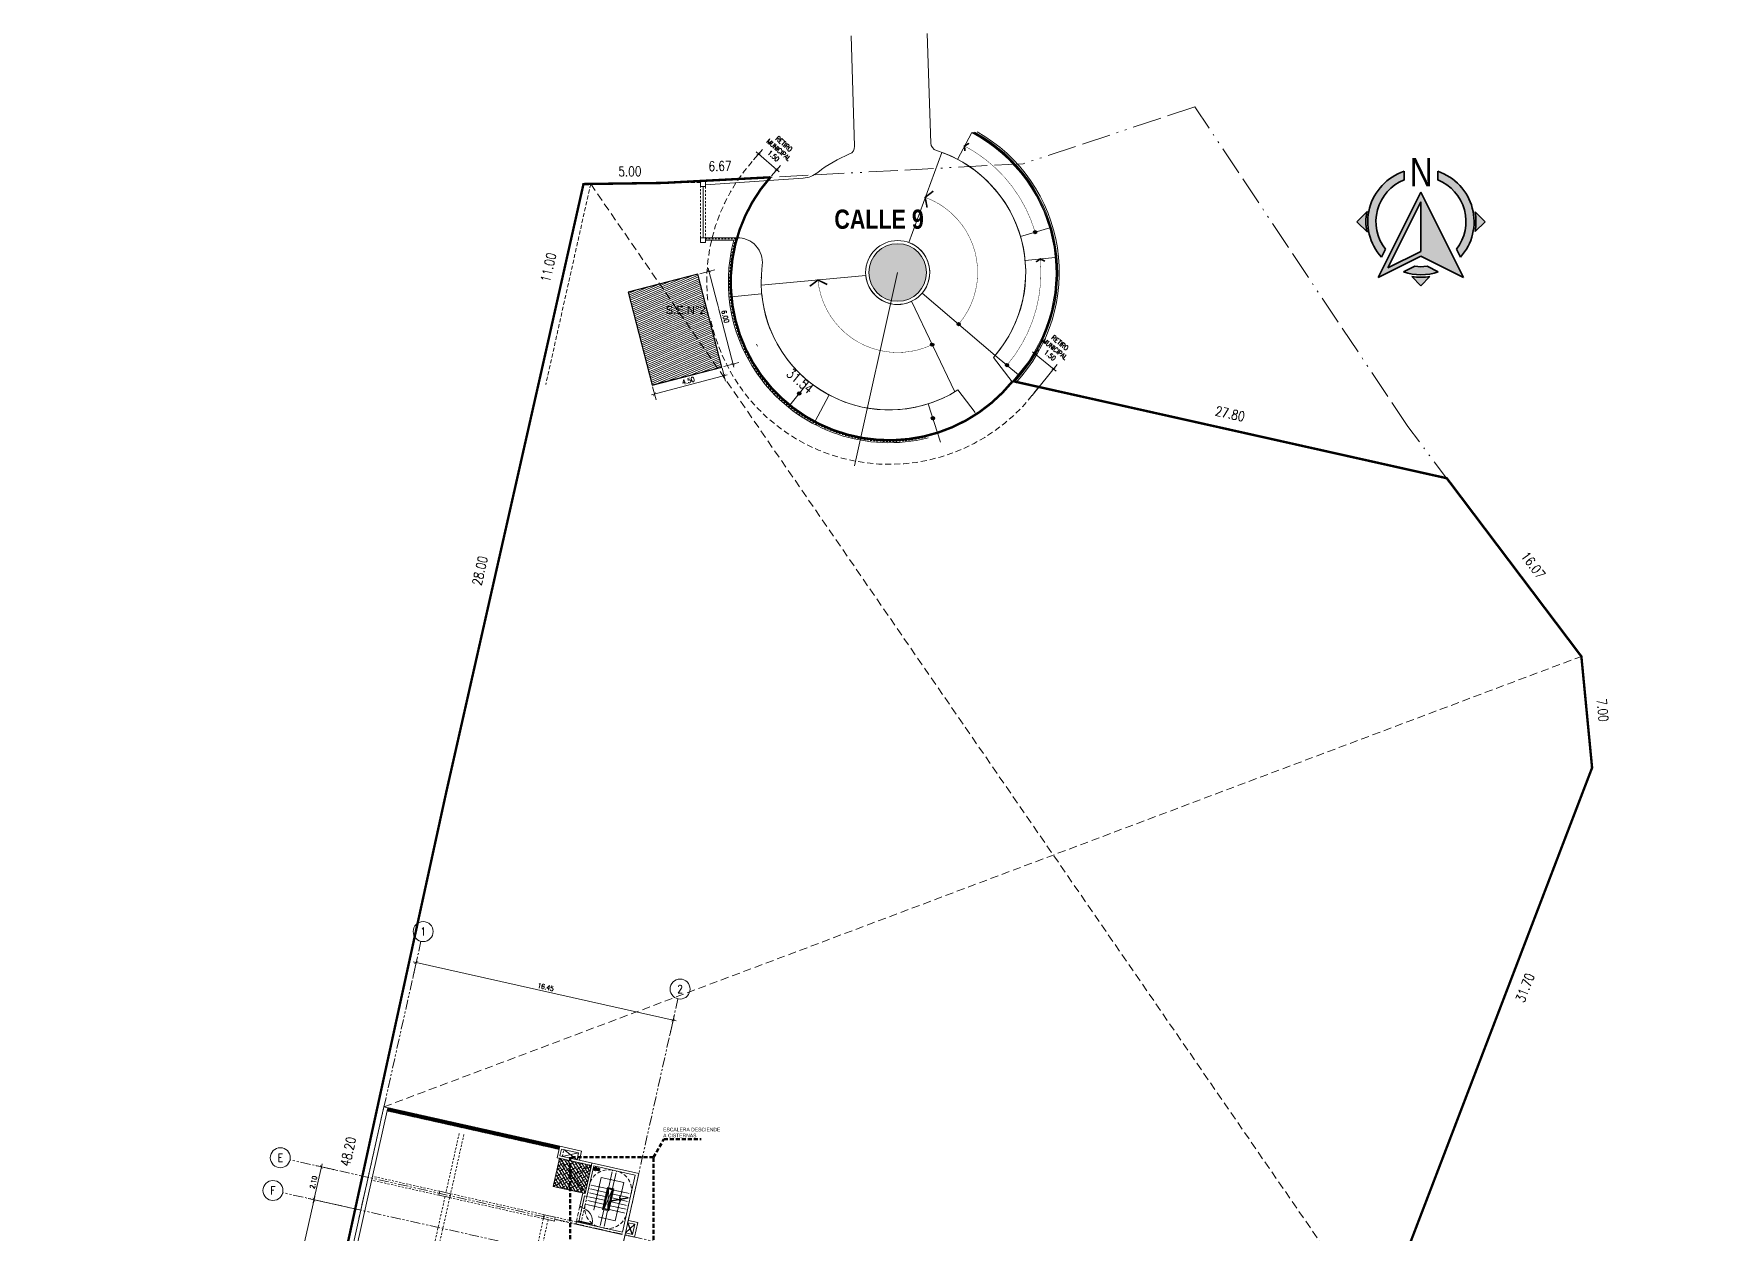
# Model space of a CAD drawing. Header units: inches. Extents: x 0 to 766, y -245 to 236.
# Drawn here: x 174.6 to 279.2, y 149.9 to 225 of the extents above; entities that cross this region are included whole.
import ezdxf
from ezdxf.enums import TextEntityAlignment as Align

# ---------------------------------------------------------------- set-up
doc = ezdxf.new("R2010")
doc.units = ezdxf.units.IN
doc.header["$MEASUREMENT"] = 0
doc.set_wipeout_variables(frame=1)
for name, pattern in [('ACAD_ISO13W100', [36, 12, -3, 12, -3, 0, -3, 0, -3]), ('HIDDEN', [0.375, 0.25, -0.125]), ('HIDDEN2', [0.1875, 0.125, -0.0625]), ('PHANTOM', [2.5, 1.25, -0.25, 0.25, -0.25, 0.25, -0.25])]:
    doc.linetypes.add(name, pattern=pattern)
doc.layers.get('DEFPOINTS').update_dxf_attribs({"color": 251, "lineweight": 9})
for name, color, linetype, lineweight in [('01-detalle', 251, 'Continuous', 9), ('0_MURO DE CERRAMIENTO PROVISIONAL', 251, 'Continuous', 9), ('A-BARANDAS', 251, 'Continuous', 9), ('A-COTAS INT', 251, 'Continuous', 9), ('A-ESTRUCTURA-PLACAS', 251, 'Continuous', 9), ('A-ESTRUCTURA-VIGAS', 251, 'HIDDEN2', 9), ('A-HATCH', 251, 'Continuous', 9), ('A-LINEAS', 251, 'Continuous', 9), ('A-MURO BAJO', 251, 'Continuous', 9), ('A-MUROS', 251, 'Continuous', 9), ('A-PROYECCIONES', 251, 'HIDDEN', 9), ('A-PUERTAS', 251, 'Continuous', 9), ('A_20_Barandas', 251, 'Continuous', 9), ('A_50_Proyecciones', 251, 'HIDDEN2', 9), ('A_50_Simbologia', 251, 'Continuous', 9), ('COTAS-EXTER', 251, 'Continuous', 9), ('DLP_ETAPAS', 251, 'Continuous', 9), ('DLP_MUROS', 251, 'Continuous', 9), ('DLP_PROYECCIONES', 251, 'HIDDEN', 9), ('EJES', 251, 'PHANTOM', 9), ('L4 Linea mediana', 251, 'Continuous', 9), ('MQ.TEXTOS GENERALES', 251, 'Continuous', 9), ('MURO-BAJO', 251, 'Continuous', 9), ('OBS CISSAC', 251, 'Continuous', 9), ('TITULOS', 251, 'Continuous', 9), ('VEGETACION', 251, 'Continuous', 9), ('Wall 9 inch', 251, 'Continuous', 9)]:
    doc.layers.add(name, color=color, linetype=linetype, lineweight=lineweight)
doc.styles.add('2000-TITULO', font='arialbd.ttf', dxfattribs={"width": 0.8, "height": 8})
doc.styles.add('CUADROS', font='arial.ttf', dxfattribs={"height": 2})
doc.styles.add('DIM', font='arial.ttf', dxfattribs={"width": 0.8})
doc.styles.add('ROMANS', font='romans.shx', dxfattribs={"width": 0.8})
doc.styles.get("Standard").update_dxf_attribs({"font": 'arial.ttf'})
doc.styles.add('TXT_COTAS', font='romans.shx', dxfattribs={"width": 0.8})
doc.dimstyles.new('DLP-COTA 200', dxfattribs={"dimtxt": 0.3, "dimasz": 0.2, "dimexe": 0.36, "dimexo": 0.12, "dimgap": 0.12, "dimtad": 1, "dimzin": 0, "dimdsep": 46, "dimtxsty": 'TXT_COTAS', "dimblk": 'ARCHTICK', "dimcen": 0.18, "dimdle": 0.2, "dimclrd": 256, "dimclre": 256, "dimclrt": 2, "dimadec": 0, "dimazin": 0, "dimtfac": 1, "dimtix": 1, "dimtofl": 0, "dimtmove": 2, "dimatfit": 3, "dimfxl": 0.36, "dimtolj": 1, "dimtzin": 0, "dimlwd": 9, "dimlwe": 9, "dimarcsym": 0})

# ---------------------------------------------------------------- blocks, each defined once
blk = doc.blocks.new('_ArchTick')
at = {"color": 0, "linetype": 'ByBlock', "const_width": 0.15}
blk.add_lwpolyline([(-0.5, -0.5), (0.5, 0.5)], dxfattribs=at)
blk = doc.blocks.new('*D233')
at = {"layer": 'COTAS-EXTER', "lineweight": 9, "transparency": 16777216}
for p, q in [((-30.77, 54.41), (-30.5, 55.62)), ((-14.33, 51.63), (-30.77, 55.31)), ((-14.72, 50.81), (-14.45, 52.02))]:
    blk.add_line(p, q, dxfattribs=at)
at = {"layer": 'DEFPOINTS', "color": 0, "transparency": 16777216}
for p in [(-30.58, 55.27), (-30.79, 54.29), (-14.74, 50.7, 0)]:
    blk.add_point(p, dxfattribs=at)
at = {"layer": 'COTAS-EXTER', "lineweight": 9, "transparency": 16777216, "xscale": 0.2, "yscale": 0.2, "zscale": 0.2}
for p, rotation in [((-30.58, 55.27), 167.3825622560071), ((-14.52, 51.67), 347.3825622560071)]:
    blk.add_blockref('_ArchTick', p, dxfattribs=dict(at, rotation=rotation))
at = {"layer": 'COTAS-EXTER', "color": 2, "transparency": 16777216, "insert": (-22.49, 53.73), "char_height": 0.3, "attachment_point": 5, "rotation": 347.3826, "style": 'TXT_COTAS'}
blk.add_mtext('\\A1;16.45', dxfattribs=at)
blk = doc.blocks.new('*D237')
at = {"layer": 'COTAS-EXTER', "lineweight": 9, "transparency": 16777216}
for p, q in [((-47.94, -8.59), (-36.92, 40.64)), ((-34.15, 39.81), (-37.32, 40.52)), ((-47.04, -8.59), (-48.25, -8.32))]:
    blk.add_line(p, q, dxfattribs=at)
at = {"layer": 'DEFPOINTS', "color": 0, "transparency": 16777216}
for p in [(-36.97, 40.44), (-34.04, 39.79, 0), (-46.92, -8.62, 0)]:
    blk.add_point(p, dxfattribs=at)
at = {"layer": 'COTAS-EXTER', "lineweight": 9, "transparency": 16777216, "xscale": 0.2, "yscale": 0.2, "zscale": 0.2}
for p, rotation in [((-36.97, 40.44), 77.38288257497175), ((-47.9, -8.4), 257.3828825749717)]:
    blk.add_blockref('_ArchTick', p, dxfattribs=dict(at, rotation=rotation))
at = {"layer": 'COTAS-EXTER', "color": 2, "transparency": 16777216, "insert": (-42.7, 16.08), "char_height": 0.3, "attachment_point": 5, "rotation": 77.3829, "style": 'TXT_COTAS'}
blk.add_mtext('\\A1;50.05', dxfattribs=at)
blk = doc.blocks.new('*D238')
at = {"layer": 'COTAS-EXTER', "lineweight": 9, "transparency": 16777216}
for p, q in [((-37.01, 40.25), (-36.46, 42.69)), ((-35.65, 42.3), (-36.86, 42.57)), ((-36.11, 40.25), (-37.32, 40.52))]:
    blk.add_line(p, q, dxfattribs=at)
at = {"layer": 'DEFPOINTS', "color": 0, "transparency": 16777216}
for p in [(-36.51, 42.49), (-35.53, 42.27, 0), (-35.99, 40.22, 0)]:
    blk.add_point(p, dxfattribs=at)
at = {"layer": 'COTAS-EXTER', "lineweight": 9, "transparency": 16777216, "xscale": 0.2, "yscale": 0.2, "zscale": 0.2}
for p, rotation in [((-36.51, 42.49), 77.38288257497175), ((-36.97, 40.44), 257.3828825749717)]:
    blk.add_blockref('_ArchTick', p, dxfattribs=dict(at, rotation=rotation))
at = {"layer": 'COTAS-EXTER', "color": 2, "transparency": 16777216, "insert": (-37, 41.53), "char_height": 0.3, "attachment_point": 5, "rotation": 77.3829, "style": 'TXT_COTAS'}
blk.add_mtext('\\A1;2.10', dxfattribs=at)
blk = doc.blocks.new('north symbol')
at = {"layer": 'Wall 9 inch', "lineweight": 35}
h = blk.add_hatch(color=251, dxfattribs=at)
h.paths.add_polyline_path([(-25302.92, 66618.28), (-25302.29, 66617.01, 0.539606), (-25305.91, 66630.75), (-25305.91, 66629.36, -0.497299)])
h.paths.add_polyline_path([(-25314.93, 66617.01), (-25314.3, 66618.28, -0.497299), (-25311.31, 66629.36), (-25311.31, 66630.75, 0.539606)])
h.paths.add_polyline_path([(-25317.27, 66624.25), (-25318.86, 66622.69), (-25317.27, 66621.13, -0.089257)])
h.paths.add_polyline_path([(-25315.44, 66613.76), (-25308.61, 66617.16), (-25301.78, 66613.76), (-25308.61, 66627.42)])
h.paths.add_polyline_path([(-25308.61, 66625.85), (-25308.61, 66617.94), (-25313.88, 66615.32)], flags=16)
h.paths.add_polyline_path([(-25298.36, 66622.69), (-25299.95, 66624.25, -0.089257), (-25299.95, 66621.13)])
h.paths.add_polyline_path([(-25305.83, 66614.66), (-25307.63, 66615.55, -0.068068), (-25309.59, 66615.55), (-25311.39, 66614.66, 0.168228)], flags=17)
h.paths.add_polyline_path([(-25308.61, 66612.44), (-25307.17, 66613.9, -0.081363), (-25310.05, 66613.9)])
for p, q in [((-25311.31, 66630.75), (-25311.31, 66629.36)), ((-25305.91, 66630.75), (-25305.91, 66629.36)), ((-25308.61, 66627.42), (-25315.44, 66613.76)), ((-25308.61, 66625.85), (-25313.88, 66615.32)), ((-25308.61, 66627.42), (-25301.78, 66613.76)), ((-25308.61, 66625.85), (-25308.61, 66617.94)), ((-25318.86, 66622.69), (-25317.17, 66624.35)), ((-25298.36, 66622.69), (-25299.95, 66624.25)), ((-25318.86, 66622.69), (-25317.17, 66621.03)), ((-25308.61, 66622.59), (-25308.61, 66622.78)), ((-25298.36, 66622.69), (-25299.95, 66621.13)), ((-25314.3, 66618.28), (-25314.93, 66617.01)), ((-25308.61, 66617.94), (-25313.88, 66615.32)), ((-25302.92, 66618.28), (-25302.29, 66617.01)), ((-25308.61, 66617.16), (-25315.44, 66613.76)), ((-25309.59, 66615.55), (-25311.39, 66614.66)), ((-25308.61, 66617.16), (-25301.78, 66613.76)), ((-25307.63, 66615.55), (-25305.83, 66614.66)), ((-25308.61, 66612.44), (-25310.05, 66613.9)), ((-25308.61, 66612.44), (-25307.17, 66613.9))]:
    blk.add_line(p, q, dxfattribs=at)
for radius, start, end in [(8.5, 108.5207, 221.9269), (7.2, 112.0243, 217.7887), (8.5, 318.0731, 71.4793), (7.2, 322.2113, 67.9757), (8.8, 169.799, 190.201), (8.8, 349.799, 10.201), (7.2, 262.212, 277.788), (8.5, 250.9013, 289.0987), (8.9, 260.697, 279.303)]:
    blk.add_arc((-25308.61, 66622.69), radius, start, end, dxfattribs=at)
at = {"layer": 'Wall 9 inch', "lineweight": 35, "insert": (-25310.38, 66632.86), "char_height": 4.5, "width": 3.4737, "attachment_point": 1, "style": 'DIM'}
blk.add_mtext('N', dxfattribs=at)
blk = doc.blocks.new('ROTONDA')
h = blk.add_hatch(color=251)
h.dxf.hatch_style = 1
edge = h.paths.add_edge_path()
edge.add_arc((8.59, 2.52), 0.1, 0, 360)
h = blk.add_hatch(color=251)
h.dxf.hatch_style = 1
edge = h.paths.add_edge_path()
edge.add_arc((3.81, -3.23), 0.1, 0, 360)
h = blk.add_hatch(color=251)
h.dxf.hatch_style = 1
edge = h.paths.add_edge_path()
edge.add_arc((2.16, -4.51), 0.1, 0, 360)
h = blk.add_hatch(color=251)
h.dxf.hatch_style = 1
edge = h.paths.add_edge_path()
edge.add_arc((6.83, -5.79), 0.1, 0, 360)
h = blk.add_hatch(color=251)
h.dxf.hatch_style = 1
edge = h.paths.add_edge_path()
edge.add_arc((-6.15, -7.56), 0.1, 0, 360)
h = blk.add_hatch(color=251)
h.dxf.hatch_style = 1
edge = h.paths.add_edge_path()
edge.add_arc((2.2, -9.11), 0.1, 0, 360)
at = {"layer": 'VEGETACION'}
h = blk.add_hatch(dxfattribs=at)
h.set_pattern_fill('AR-SAND', color=251, scale=0.002)
h.set_pattern_definition([(37.5, (-3757.8444, 504.76281), (-0.0032000626, 0.0978826475), [0, -0.077216, 0, -0.08636, 0, -0.08255]), (7.5, (-3757.8444, 504.76281), (0.0899046566, 0.14336502), [0, -0.041656, 0, -0.069596, 0, -0.02667]), (327.5, (-3757.90689, 504.76281), (0.158198474, 0.000287437), [0, -0.0254, 0, -0.09144, 0, -0.11938]), (317.5, (-3757.90689, 504.76281), (0.1527112905, 0.0445858647), [0, -0.0127, 0, -0.059944, 0, -0.06858])])
edge = h.paths.add_edge_path()
edge.add_arc((0, 0), 1.8, 0, 360)
at = {"color": 251}
for centre in [(8.59, 2.52), (3.81, -3.23), (2.16, -4.51), (6.83, -5.79), (-6.15, -7.56, 0), (2.2, -9.11, 0)]:
    blk.add_circle(centre, 0.1, dxfattribs=at)
at = {"layer": 'A_20_Barandas', "color": 251, "linetype": 'HIDDEN2', "ltscale": 0.5}
blk.add_line((-12.01, 2.1), (-10.14, 2.1), dxfattribs=at)
at = {"layer": 'A_20_Barandas', "color": 251}
for points in [[(7.29, -6.77, 0.491123), (4.71, 8.76)], [(7.32, -6.81, 0.489226), (4.8, 8.77)]]:
    blk.add_lwpolyline(points, format="xyb", dxfattribs=at)
at = {"layer": 'A_20_Barandas', "color": 251, "linetype": 'HIDDEN2', "ltscale": 0.5}
blk.add_arc((-0.53, -0.59, 0), 9.98, 164.3976, 283.7945, dxfattribs=at)
at = {"layer": 'A_50_Proyecciones', "color": 251}
blk.add_lwpolyline([(-12.01, 5.37), (-12.01, 2.17), (-12.31, 2.17), (-12.31, 5.37)], close=True, dxfattribs=at)
at = {"layer": 'A_50_Simbologia', "color": 251}
for p, q in [((-1.99, -0.19), (-8.53, -0.8)), ((-10.39, -1.52, 0), (-8.5, -1.34, 0)), ((3.57, -7.46), (0.86, -1.8)), ((2.92, -7.8, 0), (2.92, -7.8, 0))]:
    blk.add_line(p, q, dxfattribs=at)
for points in [[(4.63, 8.75), (3.74, 7.07)], [(5.25, 8.63), (5.25, 8.63)], [(-12.16, 2.17), (-12.16, 5.37)], [(7.68, 2.25), (9.5, 2.79)], [(7.96, 0.76), (9.85, 0.94)], [(6.1, -5.18), (7.55, -6.4)]]:
    blk.add_lwpolyline(points, dxfattribs=at)
blk.add_lwpolyline([(2.75, 7.51), (0.69, 1.88, -0.521658), (1.53, -1.29), (6.1, -5.18, 0.521656), (2.75, 7.51)], format="xyb", close=True, dxfattribs=at)
at = {"layer": 'A_50_Simbologia', "color": 251, "const_width": 0.1}
for points in [[(4.46, 8.08), (4.18, 7.91), (4.2, 7.59)], [(2.23, 5.09), (1.72, 4.7), (1.84, 4.06)], [(9.2, 0.71), (8.91, 0.85), (8.65, 0.66)], [(-4.4, -0.75), (-4.98, -0.47), (-5.49, -0.86)]]:
    blk.add_lwpolyline(points, dxfattribs=at)
at = {"layer": 'A_50_Simbologia', "color": 251, "const_width": 0.025}
for points in [[(4.18, 7.91, -0.202435), (8.59, 2.52, -0.202435)], [(1.72, 4.7, -0.521663), (3.81, -3.23, -0.521663)], [(6.83, -5.79, 0.202412), (8.91, 0.85, 0.202412)], [(2.16, -4.51, -0.521652), (-4.98, -0.47)]]:
    blk.add_lwpolyline(points, format="xyb", dxfattribs=at)
at = {"layer": 'A_50_Simbologia', "color": 251}
for points in [[(-1.99, -0.19, 0.521658), (0.86, -1.8, 0.761872)], [(-1.99, -0.19, 0.521658), (0.86, -1.8, 0)]]:
    blk.add_lwpolyline(points, format="xyb", dxfattribs=at)
at = {"layer": 'A_50_Simbologia', "color": 251, "elevation": 0}
for points in [[(-5.55, -6.82), (-6.74, -8.3)], [(-4.28, -7.65), (-5.18, -9.33)], [(1.91, -8.2), (2.68, -10.6)]]:
    blk.add_lwpolyline(points, dxfattribs=at)
at = {"layer": 'A_50_Simbologia', "color": 251}
for centre, radius, start, end in [((0, 0), 2, 185.3771, 295.5737), ((-0.53, -0.59, 0), 8, 185.3773, 295.5735)]:
    blk.add_arc(centre, radius, start, end, dxfattribs=at)
at = {"layer": 'DLP_MUROS', "color": 34}
for points in [[(-12.31, 5.37), (-12.01, 5.37), (-12.01, 5.69), (-12.28, 5.67), (-12.31, 5.67)], [(-12.31, 2.17), (-12.31, 1.87), (-12.01, 1.87), (-12.01, 2.17)]]:
    blk.add_lwpolyline(points, close=True, dxfattribs=at)
at = {"layer": 'MURO-BAJO', "color": 251}
for p, q in [((-12.01, 2.17), (-10.04, 2.17)), ((-8.83, -4.47), (-8.76, -4.61)), ((4.85, -8.76), (3.76, -7.34, 0))]:
    blk.add_line(p, q, dxfattribs=at)
for points in [[(-8.05, 5.76), (-5.9, 5.9, 0.152672), (-4.99, 6.26, -0.072126), (-3, 7.41, 0.314135), (-2.69, 7.89), (-2.91, 14.79)], [(1.84, 14.94), (2.07, 8.09, 0.317701), (2.42, 7.63, -0.543147), (5.98, -5.31), (7.15, -6.84, 0.497849), (4.63, 8.75)], [(7.38, -6.89, 0.485551), (4.96, 8.8)], [(-12.01, 5.49), (-8.05, 5.76, -0.005249), (-7.9, 5.97), (-12.01, 5.69)]]:
    blk.add_lwpolyline(points, format="xyb", dxfattribs=at)
blk.add_lwpolyline([(-12.01, 2.02), (-10.24, 2.02)], dxfattribs=at)
at = {"layer": 'MURO-BAJO', "color": 251, "elevation": 0}
blk.add_lwpolyline([(-8.45, -6.77), (-8.36, -6.89)], dxfattribs=at)
at = {"layer": 'MURO-BAJO', "color": 251}
for radius in [2, 1.8]:
    blk.add_circle((0, 0), radius, dxfattribs=at)
for centre, radius, start, end in [((-0.53, -0.59, 0), 9.9, 163.8248, 283.6034), ((-9.99, 0.63, 0), 1.54, 353.4713, 91.7691), ((-0.53, -0.59, 0), 10.05, 164.9602, 217.9848), ((-0.53, -0.59, 0), 8, 172.4972, 302.4023), ((-0.53, -0.59, 0), 8, 177.8004, 178.1656), ((-0.53, -0.59, 0), 10.05, 218.8399, 283.9826)]:
    blk.add_arc(centre, radius, start, end, dxfattribs=at)
blk = doc.blocks.new('*D331')
at = {"lineweight": 9, "transparency": 16777216}
for p, q in [((219.55, 217.08), (220.12, 217.73)), ((221.16, 216.33), (219.73, 217.59)), ((220.68, 216.09), (221.25, 216.74))]:
    blk.add_line(p, q, dxfattribs=at)
at = {"layer": 'DEFPOINTS', "color": 0, "transparency": 16777216}
for p in [(219.47, 216.99, 0), (219.88, 217.45), (220.6, 216, 0)]:
    blk.add_point(p, dxfattribs=at)
at = {"lineweight": 9, "transparency": 16777216, "xscale": 0.2, "yscale": 0.2, "zscale": 0.2}
for p, rotation in [((219.88, 217.45), 138.6849172536772), ((221.01, 216.46), 318.6849172536772)]:
    blk.add_blockref('_ArchTick', p, dxfattribs=dict(at, rotation=rotation))
at = {"color": 2, "transparency": 16777216, "insert": (221.13, 217.71), "char_height": 0.3, "width": 1.2811, "attachment_point": 5, "rotation": 318.6849, "style": 'TXT_COTAS'}
blk.add_mtext('\\A1;RETIRO MUNICIPAL 1.50', dxfattribs=at)
blk = doc.blocks.new('*D332')
at = {"lineweight": 9, "transparency": 16777216}
for p, q in [((235.79, 203.3), (237.36, 205.23)), ((236.98, 205.08), (238.46, 203.88)), ((236.96, 202.35), (238.53, 204.29))]:
    blk.add_line(p, q, dxfattribs=at)
at = {"layer": 'DEFPOINTS', "color": 0, "transparency": 16777216}
for p in [(238.3, 204.01), (235.72, 203.2, 0), (236.88, 202.26, 0)]:
    blk.add_point(p, dxfattribs=at)
at = {"lineweight": 9, "transparency": 16777216, "xscale": 0.2, "yscale": 0.2, "zscale": 0.2}
for p, rotation in [((237.14, 204.95), 140.9394527900299), ((238.3, 204.01), 320.9394527900299)]:
    blk.add_blockref('_ArchTick', p, dxfattribs=dict(at, rotation=rotation))
at = {"color": 2, "transparency": 16777216, "insert": (238.39, 205.26), "char_height": 0.3, "width": 1.2385, "attachment_point": 5, "rotation": 320.9395, "style": 'TXT_COTAS'}
blk.add_mtext('\\A1;RETIRO MUNICIPAL 1.50', dxfattribs=at)
blk = doc.blocks.new('*D327')
at = {"layer": 'DEFPOINTS', "color": 0, "transparency": 16777216}
for p in [(217.57, 204.18, 0), (213.22, 203.01, 0), (217.72, 203.6)]:
    blk.add_point(p, dxfattribs=at)
at = {"layer": 'MQ.TEXTOS GENERALES', "lineweight": 9, "transparency": 16777216}
for p, q in [((217.6, 204.06), (217.81, 203.26)), ((213.18, 202.39), (217.91, 203.65)), ((213.25, 202.89), (213.47, 202.09))]:
    blk.add_line(p, q, dxfattribs=at)
at = {"layer": 'MQ.TEXTOS GENERALES', "lineweight": 9, "transparency": 16777216, "xscale": 0.2, "yscale": 0.2, "zscale": 0.2}
for p, rotation in [((217.72, 203.6), 15.01991346789702), ((213.37, 202.44), 195.019913467897)]:
    blk.add_blockref('_ArchTick', p, dxfattribs=dict(at, rotation=rotation))
at = {"layer": 'MQ.TEXTOS GENERALES', "color": 2, "transparency": 16777216, "insert": (215.48, 203.28), "char_height": 0.3, "attachment_point": 5, "rotation": 15.0199, "style": 'TXT_COTAS'}
blk.add_mtext('\\A1;4.50', dxfattribs=at)
blk = doc.blocks.new('*D328')
at = {"layer": 'DEFPOINTS', "color": 0, "transparency": 16777216}
for p in [(216.08, 209.94, 0), (216.78, 210.13), (217.58, 204.14, 0)]:
    blk.add_point(p, dxfattribs=at)
at = {"layer": 'MQ.TEXTOS GENERALES', "lineweight": 9, "transparency": 16777216}
for p, q in [((218.33, 204.12), (216.73, 210.32)), ((216.19, 209.97), (217.13, 210.22)), ((217.69, 204.17), (218.63, 204.41))]:
    blk.add_line(p, q, dxfattribs=at)
at = {"layer": 'MQ.TEXTOS GENERALES', "lineweight": 9, "transparency": 16777216, "xscale": 0.2, "yscale": 0.2, "zscale": 0.2}
for p, rotation in [((216.78, 210.13), 104.5008251839692), ((218.28, 204.32), 284.5008251839691)]:
    blk.add_blockref('_ArchTick', p, dxfattribs=dict(at, rotation=rotation))
at = {"layer": 'MQ.TEXTOS GENERALES', "color": 2, "transparency": 16777216, "insert": (217.79, 207.29), "char_height": 0.3, "attachment_point": 5, "rotation": 284.5008, "style": 'TXT_COTAS'}
blk.add_mtext('\\A1;6.00', dxfattribs=at)
blk = doc.blocks.new('ETAPAS_EL-ROSARIO-01')
at = {"linetype": 'ACAD_ISO13W100', "ltscale": 0.15, "elevation": 0}
blk.add_lwpolyline([(-17.84, 53.22), (-6.51, 82.83), (-7.18, 89.79), (-18.03, 104.16), (-31.33, 124.14), (-42.06, 120.59), (-58.13, 119.73), (-61.84, 119.53), (-64.53, 119.39), (-69.53, 119.32), (-71.94, 108.59), (-78.11, 81.28), (-88.39, 34.19)], dxfattribs=at)
at = {"linetype": 'ACAD_ISO13W100', "ltscale": 0.15, "const_width": 0.15, "elevation": 0}
blk.add_lwpolyline([(-17.8, -50.03), (-35.14, -29.11), (-27.55, -11.98), (0.6, -1.45), (-20.06, 48.19), (-17.84, 53.22), (-6.51, 82.83), (-7.18, 89.79), (-15.59, 100.93), (-42.71, 107, -1.02258), (-57.86, 119.74), (-64.53, 119.39), (-69.53, 119.32), (-71.94, 108.59), (-78.11, 81.28), (-88.39, 34.19), (-103.8, -36.42), (-97.64, -37.73), (-101.9, -57.24), (-45.01, -72.8)], format="xyb", close=True, dxfattribs=at)
at = {"layer": 'COTAS-EXTER', "color": 2, "char_height": 0.6, "attachment_point": 5, "style": 'TXT_COTAS'}
for s, insert, rotation in [('\\A1;5.00', (-66.63, 120.11, 0), 0.7333), ('\\A1;6.67', (-61, 120.44, 0), 0.7333), ('\\A1;11.00', (-71.72, 114.11, 0), 77.3322), ('\\A1;31.54', (-56, 107.01, 0), 319.4435), ('\\A1;27.80', (-29.13, 104.96, 0), 347.3865), ('\\A1;16.07', (-10.19, 95.49, 0), 307.0466), ('\\A1;28.00', (-76, 95.15, 0), 77.2683), ('\\A1;7.00', (-5.85, 86.43, 0), 275.4809), ('\\A1;31.70', (-10.7, 69.08, 0), 69.0578), ('\\A1;48.20', (-84.23, 58.84, 0), 77.6824)]:
    blk.add_mtext(s, dxfattribs=dict(at, insert=insert, rotation=rotation))
blk = doc.blocks.new('*U206')
at = {"true_color": 0xfa0000}
for points in [[(587.14, -118.87, 1), (587.14, -119.15, 1)], [(587.06, -119.25, 0.414214), (587.05, -119.25), (587.05, -119.31, 0.414214), (587.06, -119.32), (587.22, -119.32, 0.414214), (587.23, -119.31), (587.23, -119.25, 0.414214), (587.22, -119.25)]]:
    blk.add_hatch(color=1, dxfattribs=at).paths.add_polyline_path(points)
for p, q in [((587.06, -119.16), (587.06, -119.23)), ((587.22, -119.16), (587.22, -119.23))]:
    blk.add_line(p, q)
for points in [[(587.25, -119.25), (587.25, -119.31, -0.414214), (587.22, -119.34), (587.06, -119.34, -0.414214), (587.03, -119.31), (587.03, -119.25, -0.414214), (587.06, -119.23), (587.22, -119.23, -0.414214)], [(587.23, -119.25), (587.23, -119.31, -0.414214), (587.22, -119.32), (587.06, -119.32, -0.414214), (587.05, -119.31), (587.05, -119.25, -0.414214), (587.06, -119.25), (587.22, -119.25, -0.414214)]]:
    blk.add_lwpolyline(points, format="xyb", close=True)
for radius in [0.164, 0.14]:
    blk.add_circle((587.14, -119.01), radius)
blk = doc.blocks.new('ESC.1')
at = {"layer": 'A-LINEAS'}
blk.add_line((0.6, 0.72, 0), (-1.48, 0.72, 0), dxfattribs=at)
at = {"layer": 'A-LINEAS', "linetype": 'Continuous'}
for p, q in [((-1.25, 0.12), (0, -0.13)), ((-1.25, -0.13), (0, 0.12))]:
    blk.add_line(p, q, dxfattribs=at)
at = {"layer": 'A-LINEAS', "color": 4, "const_width": 0.005}
for points in [[(-1.7, 0.31), (-1.85, 0.36), (-2, 0.31)], [(-1.4, 0.75), (-1.56, 0.75)], [(-1.4, 0.7), (-1.56, 0.7)], [(-0.26, -0.58), (-0.31, -0.73), (-0.26, -0.87)]]:
    blk.add_lwpolyline(points, dxfattribs=at)
at = {"layer": 'A-LINEAS', "linetype": 'Continuous'}
blk.add_lwpolyline([(-1.85, 0.36), (-1.85, -0.73), (-0.57, -0.73)], dxfattribs=at)
at = {"layer": 'A-LINEAS'}
blk.add_lwpolyline([(-0.31, -0.73), (0.6, -0.73), (0.6, 0.72)], dxfattribs=at)
at = {"layer": 'A-LINEAS', "linetype": 'Continuous'}
for centre in [(-1.25, 0.72), (-1, 0.72), (-0.75, 0.72), (-0.5, 0.72), (0, 0.72), (0.6, 0.12), (-1.25, -0.73), (-1, -0.73), (-0.75, -0.73), (0, -0.73), (0.6, -0.13)]:
    blk.add_circle(centre, 0.02, dxfattribs=at)
at = {"layer": 'A-MURO BAJO'}
for p, q in [((-1.25, 0.12), (-1.25, 1.32)), ((-1, 0.12), (-1, 1.32)), ((-0.75, 0.12), (-0.75, 1.32)), ((-0.5, 0.12), (-0.5, 1.32)), ((-0.25, 0.12), (-0.25, 1.32)), ((0, 0.12), (0, 1.32)), ((-1.25, 0.12), (0, 0.12)), ((-1.25, -0.13), (-1.25, 0.12)), ((-0.25, 0.12), (1.2, 0.12)), ((0, -0.13), (0, 0.12)), ((-2.45, -0.13), (-1.25, -0.13)), ((-1.25, -0.13), (0, -0.13)), ((-1.25, -1.33), (-1.25, -0.13)), ((-1, -1.33), (-1, -0.13)), ((-0.75, -1.33), (-0.75, -0.13)), ((-0.5, -1.33), (-0.5, -0.13)), ((-0.25, -1.33), (-0.25, -0.13)), ((0, -0.13), (1.2, -0.13)), ((0, -1.33), (0, -0.13))]:
    blk.add_line(p, q, dxfattribs=at)
blk.add_wipeout([(-1.28, -0.15), (-1.33, -0.2), (0.08, -0.2), (0.08, 0.2), (-1.33, 0.2), (-1.33, -0.2), (-1.28, -0.15), (-1.28, 0.15), (0.03, 0.15), (0.03, -0.15)]).translate(0, 0, 0).dxf.layer = 'A-BARANDAS'
at = {"layer": 'A-BARANDAS', "elevation": 0}
for points in [[(-1.33, 0.2), (-1.33, -0.2), (0.08, -0.2), (0.08, 0.2)], [(0.03, -0.15), (-1.28, -0.15), (-1.28, 0.15), (0.03, 0.15)]]:
    blk.add_lwpolyline(points, close=True, dxfattribs=at)
at = {"layer": 'A-LINEAS', "linetype": 'Continuous'}
for points in [[(-0.75, -0.13), (-0.52, -0.68), (-0.64, -0.78), (-0.36, -0.67), (-0.48, -0.77), (-0.25, -1.33)], [(-0.7, -0.13), (-0.47, -0.68), (-0.59, -0.78), (-0.31, -0.67), (-0.43, -0.77), (-0.2, -1.33)]]:
    blk.add_lwpolyline(points, dxfattribs=at)
for centre in [(-1.85, 0.12), (-0.25, 0.72), (-1.85, -0.13)]:
    blk.add_circle(centre, 0.02, dxfattribs=at)
at = {"layer": 'A-MURO BAJO'}
blk.add_line((-2.45, 0.12), (-1.25, 0.12), dxfattribs=at)
blk.add_wipeout([(-2.4, 0.2), (-2.35, 0.2), (-2.35, -1.22), (1.1, -1.22), (1.1, 0.72), (0.6, 1.23), (-1.25, 1.23), (-1.25, 1.27), (0.62, 1.27), (1.15, 0.74), (1.15, -1.28), (-2.4, -1.28)]).translate(0, 0, 0).dxf.layer = 'A-BARANDAS'
at = {"layer": 'A-PROYECCIONES'}
for centre, start, end in [((-1.25, 0.12), 90, 180), ((0, 0.12), 0, 90), ((-1.25, -0.13), 180, 270), ((0, -0.13), 270, 0)]:
    blk.add_arc(centre, 1.2, start, end, dxfattribs=at)
at = {"xscale": 0.7035271998764585, "yscale": 0.7035271998764585, "zscale": 0.7035271998764585, "rotation": 1.373106675304309e-06}
blk.add_blockref('*U206', (-412.02, 84.9), dxfattribs=at)
blk = doc.blocks.new('A$C5E423DB2')
at = {"layer": 'A-PUERTAS', "linetype": 'Continuous'}
for p, q in [((0, 0), (0, 0.1)), ((0, 0.1), (0.028, 0.1)), ((0.028, 0.038), (0.028, 0.1)), ((0.038, 0.038), (0.028, 0.038)), ((0.038, 0), (0.038, 0.038)), ((0.762, 0), (0.762, 0.038)), ((0.762, 0.038), (0.772, 0.038)), ((0.8, 0.1), (0.772, 0.1)), ((0.772, 0.038), (0.772, 0.1)), ((0.8, 0), (0.8, 0.1)), ((0, 0), (0.038, 0)), ((0.8, 0), (0.762, 0))]:
    blk.add_line(p, q, dxfattribs=at)
at = {"layer": 'A-PUERTAS'}
for p, q in [((0.038, 0.1), (0.038, 0.8)), ((0.038, 0.8), (0.073, 0.8)), ((0.038, 0.1), (0.073, 0.1)), ((0.073, 0.8), (0.073, 0.1))]:
    blk.add_line(p, q, dxfattribs=at)
at = {"layer": 'A-PUERTAS', "color": 7, "linetype": 'Continuous'}
blk.add_arc((0.037, 0.079), 0.722, 1.64027, 87.09685, dxfattribs=at)
blk = doc.blocks.new('COTASYEJES')
at = {"layer": 'EJES', "ltscale": 0.5}
for p, q in [((-30.279, 56.593, 0), (-34.155, 39.282, 0)), ((-14.227, 53, 0), (-18.102, 35.688, 0)), ((1.845, 33.908, 0), (-38.458, 42.929, 0)), ((1.386, 31.858, 0), (-38.917, 40.88, 0))]:
    blk.add_line(p, q, dxfattribs=at)
at = {"layer": 'EJES', "linetype": 'Continuous'}
for centre in [(-30.143, 57.203, 0), (-14.09, 53.61, 0), (-39.068, 43.066, 0), (-39.527, 41.016, 0)]:
    blk.add_circle(centre, 0.625, dxfattribs=at)
at = {"layer": 'EJES', "color": 1, "linetype": 'Continuous', "style": 'ROMANS', "width": 0.8}
for s, p in [('1', (-30.143, 57.203, 0)), ('2', (-14.09, 53.61, 0)), ('E', (-39.068, 43.066, 0)), ('F', (-39.527, 41.016, 0))]:
    blk.add_text(s, height=0.5, dxfattribs=at).set_placement(p, align=Align.MIDDLE_CENTER)
at = {"layer": 'COTAS-EXTER', "color": 1}
for base, p1, p2, angle, picture, middle in [((-30.576, 55.266, 0), (-14.742, 50.697, 0), (-30.795, 54.29, 0), 167.38256, '*D233', (-22.491, 53.733, 0)), ((-36.507, 42.492, 0), (-35.989, 40.224, 0), (-35.531, 42.274, 0), 257.38288, '*D238', (-37, 41.527, 0)), ((-36.966, 40.443), (-46.922, -8.617, 0), (-34.038, 39.788, 0), 257.38288, '*D237', (-42.695, 16.081))]:
    dim = blk.add_linear_dim(base=base, p1=p1, p2=p2, angle=angle, dimstyle='DLP-COTA 200', dxfattribs=at)
    dim.commit()
    dim.dimension.update_dxf_attribs({"geometry": picture, "text_midpoint": middle})

msp = doc.modelspace()

# ---------------------------------------------------------------- hatches: boundary and pattern name
at = {"layer": '0_MURO DE CERRAMIENTO PROVISIONAL'}
h = msp.add_hatch(dxfattribs=at)
h.set_pattern_fill('ANSI31', color=251, scale=0.01, angle=-102.61729)
h.set_pattern_definition([(302.38270778807, (-7940777.73579, 2009814.89776), (0.02681254488907, 0.01700440932734), [])])
h.paths.add_polyline_path([(196.664, 157.636), (196.708, 157.831), (207.443, 155.428), (207.399, 155.233)])

# ---------------------------------------------------------------- linework, layer by layer
at = {"layer": '01-detalle', "color": 251, "linetype": 'HIDDEN', "lineweight": 50, "elevation": 0}
msp.add_lwpolyline([(213.308, 154.738), (213.958, 155.863), (216.284, 155.863)], dxfattribs=at)
msp.add_lwpolyline([(208.093, 149.205), (213.308, 149.205), (213.308, 154.738), (208.093, 154.738)], close=True, dxfattribs=at)
at = {"layer": 'A-ESTRUCTURA-PLACAS', "color": 251, "elevation": 0}
for points in [[(200.629, 152.455), (200.574, 152.211), (199.891, 152.364), (199.945, 152.608)], [(207.167, 150.991), (207.112, 150.747), (206.429, 150.9), (206.484, 151.144)]]:
    msp.add_lwpolyline(points, close=True, dxfattribs=at)
at = {"layer": 'A-ESTRUCTURA-VIGAS', "color": 251}
msp.add_line((207.606, 154.787, 0), (207.702, 155.216, 0), dxfattribs=at)
at = {"layer": 'A-ESTRUCTURA-VIGAS', "color": 251, "elevation": 0}
for points in [[(201.166, 156.228), (200.336, 152.52)], [(201.459, 156.163), (200.629, 152.455)], [(199.891, 152.364), (195.695, 153.303)], [(199.945, 152.608), (195.749, 153.547)], [(200.28, 152.275), (198.76, 145.485)], [(200.573, 152.21), (199.053, 145.419)], [(200.574, 152.211), (206.429, 150.9)], [(200.629, 152.455), (206.484, 151.144)], [(209.002, 152.322), (208.63, 150.663)], [(209.148, 152.29), (208.777, 150.631)], [(206.428, 150.899), (204.908, 144.108)], [(206.721, 150.833), (205.2, 144.043)], [(208.452, 150.55), (207.134, 150.845)], [(208.484, 150.696), (207.167, 150.991)]]:
    msp.add_lwpolyline(points, dxfattribs=at)
at = {"layer": 'A-MUROS', "color": 251}
for p, q in [((196.464, 157.885, 0), (192.328, 139.408, 0)), ((192.572, 139.353, 0), (196.708, 157.831, 0))]:
    msp.add_line(p, q, dxfattribs=at)
at = {"layer": 'A-MUROS', "color": 251, "elevation": 0}
msp.add_lwpolyline([(196.664, 157.636), (207.399, 155.233), (207.443, 155.428), (196.464, 157.885)], dxfattribs=at)
for points in [[(200.629, 152.455), (200.574, 152.211), (199.891, 152.364), (199.945, 152.608)], [(206.484, 151.144), (206.429, 150.9), (207.112, 150.747), (207.167, 150.991)]]:
    msp.add_lwpolyline(points, close=True, dxfattribs=at)
at = {"layer": 'A-PROYECCIONES', "color": 251, "ltscale": 2}
msp.add_line((196.464, 157.885, 0), (271.279, 186.049, 0), dxfattribs=at)
at = {"layer": 'A-PROYECCIONES', "color": 251}
for p, q in [((208.484, 150.696, 0), (208.703, 151.672, 0)), ((208.63, 150.663, 0), (208.849, 151.639, 0))]:
    msp.add_line(p, q, dxfattribs=at)
at = {"layer": 'COTAS-EXTER'}
msp.add_line((228.561, 210.045, 0), (225.857, 197.967, 0), dxfattribs=at)
at = {"layer": 'DLP_PROYECCIONES', "elevation": 0}
msp.add_lwpolyline([(216.255, 215.679), (209.383, 215.591), (206.574, 203.042)], dxfattribs=at)
at = {"layer": 'DLP_PROYECCIONES', "color": 6, "ltscale": 1.5}
msp.add_arc((228.036, 209.458, 0), 11.405, 138.68492, 324.86909, dxfattribs=at)
at = {"layer": 'L4 Linea mediana', "color": 251, "elevation": 0}
msp.add_lwpolyline([(208.629, 155.009), (207.606, 154.787)], dxfattribs=at)

# ---------------------------------------------------------------- block references
at = {"linetype": 'HIDDEN2'}
msp.add_blockref('ROTONDA', (228.561, 210.045, 0), dxfattribs=at)
at = {"color": 251}
msp.add_blockref('COTASYEJES', (229.057, 111.642, 0), dxfattribs=at)
at = {"layer": 'Wall 9 inch', "lineweight": 35, "xscale": 0.390625, "yscale": 0.390625, "zscale": 0.390625}
msp.add_blockref('north symbol', (10147.432, -25811.266, 0), dxfattribs=at)

# ---------------------------------------------------------------- texts
at = {"layer": '01-detalle', "color": 251, "insert": (213.908, 156.58, 0), "char_height": 0.22338, "width": 3.70554, "attachment_point": 1}
msp.add_mtext('ESCALERA DESCIENDE A CISTERNAS', dxfattribs=at)
at = {"layer": 'TITULOS', "color": 3, "insert": (227.4, 213.369, 0), "char_height": 1.2, "attachment_point": 5, "style": '2000-TITULO'}
msp.add_mtext_dynamic_manual_height_columns('CALLE 9', width=34.49743, gutter_width=1.75, heights=[0], dxfattribs=at)

# ---------------------------------------------------------------- dimensions: what is measured, and where the dimension line sits
for base, p1, p2, angle, picture, middle in [((219.881, 217.455, 0), (220.597, 215.997, 0), (219.47, 216.987, 0), 138.68492, '*D331', (221.129, 217.712, 0)), ((238.302, 204.01, 0), (235.716, 203.203, 0), (236.88, 202.257, 0), 320.93945, '*D332', (238.388, 205.257, 0))]:
    dim = msp.add_linear_dim(base=base, p1=p1, p2=p2, angle=angle, text='RETIRO MUNICIPAL <>', dimstyle='DLP-COTA 200')
    dim.commit()
    dim.dimension.update_dxf_attribs({"geometry": picture, "text_midpoint": middle, "dimtype": 161})
at = {"layer": 'MQ.TEXTOS GENERALES'}
dim = msp.add_aligned_dim(p1=(213.221, 203.009, 0), p2=(217.568, 204.175, 0), distance=-0.592, dimstyle='DLP-COTA 200', dxfattribs=at)
dim.commit()
dim.dimension.update_dxf_attribs({"geometry": '*D327', "text_midpoint": (215.478, 203.281, 0)})

# ---------------------------------------------------------------- next in the draw order: texts
at = {"color": 6, "insert": (214.07, 207.95, 0), "char_height": 0.5, "attachment_point": 1, "style": 'CUADROS', "bg_fill": 2}
msp.add_mtext_dynamic_manual_height_columns('S.E.N°2', width=3.04102, gutter_width=1, heights=[0.672], dxfattribs=at)

# ---------------------------------------------------------------- next in the draw order: hatches: boundary and pattern name
at = {"layer": 'A-HATCH'}
h = msp.add_hatch(dxfattribs=at)
h.set_pattern_fill('ANSI31', color=256, scale=0.035, angle=-21.86894)
h.set_pattern_definition([(23.1310597264, (-3260023.21451, -7514275.5082), (-0.043653865951, 0.1021915143862), [])])
h.paths.add_polyline_path([(211.719, 208.818), (213.221, 203.009), (217.578, 204.136), (216.076, 209.945)])

# ---------------------------------------------------------------- next in the draw order: linework, layer by layer
at = {"elevation": 0}
msp.add_lwpolyline([(211.719, 208.818), (213.221, 203.009), (217.578, 204.136), (216.076, 209.945)], close=True, dxfattribs=at)
at = {"layer": 'A-PROYECCIONES', "color": 251, "ltscale": 2}
msp.add_line((209.381, 215.582, 0), (258.396, 144.444, 0), dxfattribs=at)
at = {"layer": 'MQ.TEXTOS GENERALES', "elevation": 0, "flags": 128}
msp.add_lwpolyline([(216.076, 209.945), (211.719, 208.818), (213.219, 203.016), (217.578, 204.136), (216.076, 209.945)], dxfattribs=at)
at = {"layer": 'OBS CISSAC', "elevation": 0}
msp.add_lwpolyline([(211.719, 208.818), (216.076, 209.945), (217.578, 204.136), (213.221, 203.009)], close=True, dxfattribs=at)

# ---------------------------------------------------------------- next in the draw order: block references
at = {"layer": 'DLP_ETAPAS', "color": 251}
msp.add_blockref('ETAPAS_EL-ROSARIO-01', (278.46, 96.255, 0), dxfattribs=at)

# ---------------------------------------------------------------- next in the draw order: dimensions: what is measured, and where the dimension line sits
at = {"layer": 'MQ.TEXTOS GENERALES'}
dim = msp.add_aligned_dim(p1=(217.578, 204.136, 0), p2=(216.076, 209.945, 0), distance=-0.728, dimstyle='DLP-COTA 200', dxfattribs=at)
dim.commit()
dim.dimension.update_dxf_attribs({"geometry": '*D328', "text_midpoint": (217.793, 207.29, 0)})

# ---------------------------------------------------------------- next in the draw order: block references
at = {"color": 251, "rotation": 77.38270641496695}
msp.add_blockref('ESC.1', (210.605, 152.732, 0), dxfattribs=at)

# ---------------------------------------------------------------- next in the draw order: hatches: boundary and pattern name
at = {"layer": 'A-COTAS INT'}
h = msp.add_hatch(dxfattribs=at)
h.set_pattern_fill('ANSI38', color=251, scale=0.05, angle=-102.61729)
h.set_pattern_definition([(302.382707788, (-7940777.85352, 2009814.3709), (0.1340627244454, 0.0850220466367), []), (32.382707788, (-7940777.85352, 2009814.3709), (0.183103402254, 0.3041068177187), [0.396875, -0.238125])])
h.paths.add_polyline_path([(207.034, 152.917), (207.427, 154.673), (209.428, 154.225), (209.035, 152.469)])

# ---------------------------------------------------------------- next in the draw order: linework, layer by layer
at = {"color": 251, "elevation": 0}
for points in [[(211.997, 149.91), (211.7, 150.642)], [(212.139, 150.544), (211.558, 150.008)]]:
    msp.add_lwpolyline(points, dxfattribs=at)
at = {"layer": 'A-COTAS INT', "color": 251, "elevation": 0}
msp.add_lwpolyline([(207.034, 152.917), (207.427, 154.673), (209.428, 154.225), (209.035, 152.469)], close=True, dxfattribs=at)
at = {"layer": 'A-MUROS', "color": 251}
for p, q in [((212.388, 153.716, 0), (207.463, 154.819, 0)), ((209.428, 154.225, 0), (207.281, 154.706, 0)), ((209.461, 154.372, 0), (209.034, 152.469, 0)), ((209.574, 154.193, 0), (209.148, 152.29, 0)), ((212.16, 153.614, 0), (209.574, 154.193, 0)), ((209.972, 142.923, 0), (212.388, 153.716, 0)), ((212.16, 153.614, 0), (211.363, 150.052, 0)), ((208.703, 151.672, 0), (208.888, 152.502, 0)), ((208.703, 151.672, 0), (208.849, 151.639, 0)), ((209.002, 152.322, 0), (208.849, 151.639, 0)), ((209.035, 152.469, 0), (208.888, 152.502, 0)), ((209.148, 152.29, 0), (209.002, 152.322, 0)), ((208.451, 150.55, 0), (208.484, 150.696, 0)), ((211.363, 150.052, 0), (208.484, 150.696, 0)), ((211.33, 149.905, 0), (208.451, 150.55, 0))]:
    msp.add_line(p, q, dxfattribs=at)
at = {"layer": 'A-MUROS', "color": 251, "elevation": 0}
for points in [[(208.679, 154.548), (208.808, 155.122), (207.443, 155.428), (207.281, 154.706)], [(211.733, 150.789), (212.318, 150.658), (212.111, 149.731), (211.525, 149.862)], [(211.7, 150.642), (212.139, 150.544), (211.997, 149.91), (211.558, 150.008)]]:
    msp.add_lwpolyline(points, dxfattribs=at)
msp.add_lwpolyline([(207.559, 155.248), (207.463, 154.819), (208.533, 154.579), (208.629, 155.009)], close=True, dxfattribs=at)
at = {"layer": 'A-PROYECCIONES', "color": 251}
for p, q in [((207.034, 152.917, 0), (209.428, 154.225, 0)), ((207.427, 154.674, 0), (209.035, 152.469, 0))]:
    msp.add_line(p, q, dxfattribs=at)
at = {"layer": 'L4 Linea mediana', "color": 251, "elevation": 0}
msp.add_lwpolyline([(207.702, 155.216), (208.533, 154.579)], dxfattribs=at)

# ---------------------------------------------------------------- next in the draw order: block references
at = {"layer": 'A-PUERTAS', "color": 251, "linetype": 'Continuous', "xscale": -1.250002642195017, "yscale": 1.250002642195018, "zscale": 1.250002642195018, "rotation": 257.3815243592326}
msp.add_blockref('A$C5E423DB2', (208.484, 150.696, 0), dxfattribs=at)

doc.saveas('drawing.dxf')
